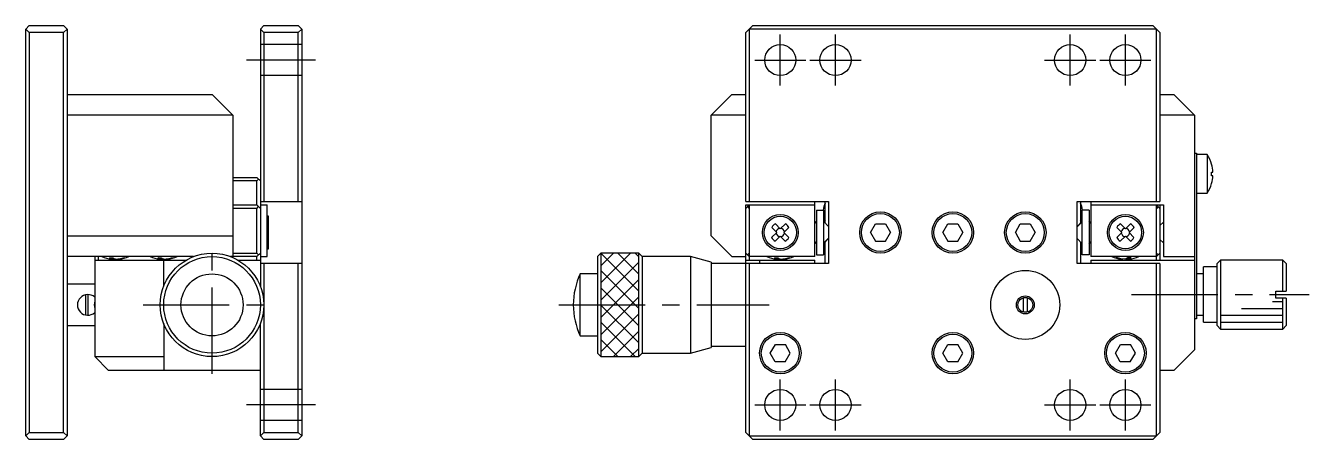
# Model space of a CAD drawing. Extents: x -26 to 399, y 33 to 264.
# Drawn here: x 213 to 399, y 142.6 to 202.6 of the extents above; entities that cross this region are included whole.
import ezdxf

# ---------------------------------------------------------------- set-up
doc = ezdxf.new("R2010")
doc.units = 0
doc.header["$LTSCALE"] = 10
doc.linetypes.add('CENTER', pattern=[2, 1.25, -0.25, 0.25, -0.25])
doc.linetypes.add('DASHED', pattern=[3.5, 2, -1.5])
doc.layers.get('0').update_dxf_attribs({"linetype": 'CONTINUOUS'})
doc.layers.add('CENTER', color=1, linetype='CENTER')

msp = doc.modelspace()

# ---------------------------------------------------------------- linework, layer by layer
at = {"color": 7, "linetype": 'CONTINUOUS'}
for p, q in [((213.515047, 202.584757), (213.015047, 202.084757)), ((213.015047, 143.084757), (213.015047, 202.084757)), ((213.015047, 202.084757), (213.515047, 201.584757)), ((213.515047, 202.584757), (218.515047, 202.584757)), ((213.515047, 201.584757), (213.515047, 143.584757)), ((218.515047, 201.584757), (213.515047, 201.584757)), ((219.015047, 202.084757), (218.515047, 202.584757)), ((218.515047, 201.584757), (219.015047, 202.084757)), ((218.515047, 143.584757), (218.515047, 201.584757)), ((219.015047, 202.084757), (219.015047, 143.084757)), ((247.515047, 202.584757), (247.015047, 202.084757)), ((247.515047, 201.584757), (247.015047, 202.084757)), ((247.015047, 202.084757), (247.015047, 164.77734)), ((247.515047, 202.584757), (252.515047, 202.584757)), ((247.515047, 201.584757), (247.515047, 177.084757)), ((252.515047, 201.584757), (247.515047, 201.584757)), ((253.015047, 202.084757), (252.515047, 202.584757)), ((253.015047, 202.084757), (252.515047, 201.584757)), ((252.515047, 177.084757), (252.515047, 201.584757)), ((253.015047, 202.084757), (253.015047, 143.084757)), ((317.350027, 201.584757), (318.350027, 202.584757)), ((317.350027, 177.084757), (317.350027, 201.584757)), ((317.850027, 202.084757), (317.850027, 177.084757)), ((376.850027, 202.084757), (317.850027, 202.084757)), ((318.350027, 202.584757), (376.350027, 202.584757)), ((377.350027, 201.584757), (376.350027, 202.584757)), ((376.850027, 177.084757), (376.850027, 202.084757)), ((377.350027, 201.584757), (377.350027, 177.084757)), ((219.015047, 192.584757), (240.015047, 192.584757)), ((243.015047, 189.584757), (240.015047, 192.584757)), ((312.350027, 189.584757), (315.350027, 192.584757)), ((315.350027, 192.584757), (317.350027, 192.584757)), ((377.350027, 192.584757), (379.350027, 192.584757)), ((379.350027, 192.584757), (382.350027, 189.584757)), ((243.015047, 189.584757), (219.015047, 189.584757)), ((243.015047, 189.584757), (243.015047, 169.084757)), ((317.350027, 189.584757), (312.350027, 189.584757)), ((312.350027, 172.084757), (312.350027, 189.584757)), ((382.350027, 189.584757), (377.350027, 189.584757)), ((382.350027, 189.584757), (382.350027, 155.584757)), ((382.350027, 184.084757), (382.650027, 184.084757)), ((382.650027, 184.084757), (382.650027, 160.084757)), ((384.19249, 183.884757), (382.650027, 183.884757)), ((384.19249, 183.884757), (384.19249, 178.284757)), ((384.843232, 182.483896), (384.8494, 182.486905)), ((243.015047, 180.584757), (246.515047, 180.584757)), ((246.515047, 180.584757), (247.015047, 180.084757)), ((384.843232, 181.344757), (385.036489, 181.344757)), ((384.843232, 180.824757), (384.843232, 181.344757)), ((385.036489, 180.824757), (384.843232, 180.824757)), ((246.515047, 180.084757), (243.015047, 180.084757)), ((246.515047, 180.084757), (246.765047, 180.334757)), ((246.515047, 176.584757), (246.515047, 180.084757)), ((384.8494, 179.682609), (384.843232, 179.685618)), ((247.015047, 177.084757), (253.015047, 177.084757)), ((317.350027, 177.084757), (329.350027, 177.084757)), ((327.350027, 169.084757), (327.350027, 177.084757)), ((328.850027, 173.956078), (328.850027, 177.084757)), ((329.350027, 177.084757), (329.350027, 168.084757)), ((365.350027, 168.084757), (365.350027, 177.084757)), ((365.350027, 177.084757), (377.350027, 177.084757)), ((365.850027, 177.084757), (365.850027, 173.956078)), ((367.350027, 177.084757), (367.350027, 169.084757)), ((382.650027, 178.284757), (384.19249, 178.284757)), ((243.015047, 176.584757), (246.515047, 176.584757)), ((246.515047, 176.084757), (243.015047, 176.084757)), ((246.515047, 176.584757), (247.015047, 176.084757)), ((246.515047, 176.084757), (246.765047, 176.334757)), ((246.515047, 169.584757), (246.515047, 176.084757)), ((247.015047, 176.584757), (248.015047, 176.584757)), ((248.015047, 169.084757), (248.015047, 176.584757)), ((248.215047, 174.934757), (248.015047, 174.934757)), ((248.215047, 170.234757), (248.215047, 174.934757)), ((317.350027, 143.584757), (317.350027, 176.584757)), ((317.350027, 176.584757), (327.350027, 176.584757)), ((317.350027, 176.084757), (317.850027, 176.584757)), ((317.600027, 176.334757), (317.850027, 176.084757)), ((317.850027, 176.584757), (317.850027, 168.584757)), ((327.600027, 175.834757), (327.600027, 169.334757)), ((327.600027, 175.834757), (328.600027, 175.834757)), ((328.600027, 175.834757), (328.600027, 169.334757)), ((367.100027, 175.834757), (366.100027, 175.834757)), ((366.100027, 169.334757), (366.100027, 175.834757)), ((367.100027, 175.834757), (367.100027, 169.334757)), ((367.350027, 176.584757), (377.850027, 176.584757)), ((376.850027, 168.584757), (376.850027, 176.584757)), ((377.350027, 176.084757), (376.850027, 176.584757)), ((377.100027, 176.334757), (376.850027, 176.084757)), ((377.350027, 176.584757), (377.350027, 168.584757)), ((377.850027, 176.584757), (377.850027, 169.084757)), ((321.104694, 173.327485), (321.826797, 172.5902)), ((322.355471, 173.107988), (321.633368, 173.845273)), ((323.092755, 173.83009), (322.355471, 173.107988)), ((322.873258, 172.579314), (323.610541, 173.301419)), ((327.600027, 174.206077), (327.350027, 173.956077)), ((327.350027, 173.885366), (327.600027, 174.135366)), ((329.350028, 173.456078), (328.600029, 174.206077)), ((335.406652, 172.584757), (336.12834, 173.834757)), ((336.12834, 173.834757), (337.571715, 173.834757)), ((337.571715, 173.834757), (338.293403, 172.584757)), ((345.906652, 172.584757), (346.62834, 173.834757)), ((346.62834, 173.834757), (348.071715, 173.834757)), ((348.071715, 173.834757), (348.793403, 172.584757)), ((356.406652, 172.584757), (357.12834, 173.834757)), ((357.12834, 173.834757), (358.571715, 173.834757)), ((358.571715, 173.834757), (359.293403, 172.584757)), ((366.100025, 174.206077), (365.350026, 173.456078)), ((366.100025, 174.135366), (365.350027, 173.385368)), ((367.350027, 173.956077), (367.100027, 174.206077)), ((371.104694, 173.327485), (371.826797, 172.5902)), ((372.355471, 173.107988), (371.633368, 173.845273)), ((373.092755, 173.83009), (372.355471, 173.107988)), ((372.873258, 172.579314), (373.610541, 173.301419)), ((377.850027, 174.084757), (377.350027, 173.584757)), ((219.015047, 172.084757), (243.015047, 172.084757)), ((312.350027, 172.084757), (315.350027, 169.084757)), ((321.826797, 172.5902), (321.089512, 171.868098)), ((321.607296, 171.339427), (322.344584, 172.061526)), ((322.344584, 172.061526), (323.066687, 171.324242)), ((323.595361, 171.842029), (322.873258, 172.579314)), ((327.350028, 171.213437), (327.600027, 170.963438)), ((329.350027, 171.784147), (328.600029, 171.034148)), ((328.600029, 170.963438), (329.350028, 171.713436)), ((328.850027, 168.084757), (328.850027, 171.213437)), ((335.406652, 172.584757), (336.12834, 171.334757)), ((336.12834, 171.334757), (337.571715, 171.334757)), ((337.571715, 171.334757), (338.293403, 172.584757)), ((345.906652, 172.584757), (346.62834, 171.334757)), ((346.62834, 171.334757), (348.071715, 171.334757)), ((348.071715, 171.334757), (348.793403, 172.584757)), ((356.406652, 172.584757), (357.12834, 171.334757)), ((357.12834, 171.334757), (358.571715, 171.334757)), ((358.571715, 171.334757), (359.293403, 172.584757)), ((365.350028, 171.713438), (366.100025, 170.963438)), ((365.850027, 171.213437), (365.850027, 168.084757)), ((367.100027, 171.034148), (367.350027, 171.284148)), ((367.100027, 170.963438), (367.350027, 171.213438)), ((371.826797, 172.5902), (371.089512, 171.868098)), ((371.607296, 171.339427), (372.344584, 172.061526)), ((372.344584, 172.061526), (373.066687, 171.324242)), ((373.595361, 171.842029), (372.873258, 172.579314)), ((377.350027, 171.584757), (377.850027, 171.084757)), ((243.015047, 169.584757), (246.515047, 169.584757)), ((246.765047, 169.334757), (246.515047, 169.584757)), ((247.015047, 169.584757), (246.515047, 169.084757)), ((248.015047, 170.234757), (248.215047, 170.234757)), ((296.350027, 169.584757), (295.850027, 169.084757)), ((296.350027, 169.584757), (296.350027, 154.584757)), ((301.850027, 169.584757), (296.350027, 169.584757)), ((302.350027, 169.084757), (301.850027, 169.584757)), ((301.850027, 154.584757), (301.850027, 169.584757)), ((317.850027, 169.084757), (317.350027, 169.584757)), ((317.850027, 169.584757), (317.600027, 169.334757)), ((327.600027, 169.334757), (328.600027, 169.334757)), ((367.100027, 169.334757), (366.100027, 169.334757)), ((376.850027, 169.584757), (377.100027, 169.334757)), ((376.850027, 169.084757), (377.350027, 169.584757)), ((237.322465, 169.084757), (219.015047, 169.084757)), ((223.015047, 169.084757), (223.015047, 154.584757)), ((223.015047, 168.584757), (236.27339, 168.584757)), ((223.515047, 169.084757), (223.515047, 168.584757)), ((225.171126, 168.891553), (225.639116, 168.891553)), ((225.416973, 168.761864), (225.171126, 168.891553)), ((225.667711, 168.698296), (225.416973, 168.761864)), ((225.418621, 168.720457), (225.667711, 168.698296)), ((225.639116, 168.891553), (225.884963, 168.761864)), ((225.667711, 168.698296), (225.667711, 168.872891)), ((225.894394, 168.698296), (225.667711, 168.717828)), ((225.884963, 168.761864), (226.135701, 168.698296)), ((225.894394, 168.698296), (225.894394, 168.758243)), ((226.015047, 168.720457), (225.894394, 168.698296)), ((226.135701, 168.698296), (226.65335, 168.761864)), ((226.611474, 168.720457), (226.362384, 168.698296)), ((226.362384, 168.698296), (226.362384, 168.717828)), ((227.002926, 168.786988), (226.611474, 168.720457)), ((226.65335, 168.761864), (227.160904, 168.891553)), ((227.387587, 168.891553), (227.002926, 168.786988)), ((227.160904, 168.891553), (227.387587, 168.891553)), ((232.171126, 168.891553), (232.639116, 168.891553)), ((232.416973, 168.761864), (232.171126, 168.891553)), ((232.667711, 168.698296), (232.416973, 168.761864)), ((232.418621, 168.720457), (232.667711, 168.698296)), ((232.639116, 168.891553), (232.884963, 168.761864)), ((232.667711, 168.698296), (232.667711, 168.872891)), ((232.894394, 168.698296), (232.667711, 168.717828)), ((232.884963, 168.761864), (233.135701, 168.698296)), ((232.894394, 168.698296), (232.894394, 168.758243)), ((233.015047, 168.720457), (232.894394, 168.698296)), ((233.015047, 164.77734), (233.015047, 168.584757)), ((233.135701, 168.698296), (233.65335, 168.761864)), ((233.611474, 168.720457), (233.362384, 168.698296)), ((233.362384, 168.698296), (233.362384, 168.717828)), ((234.002926, 168.786988), (233.611474, 168.720457)), ((233.65335, 168.761864), (234.160904, 168.891553)), ((234.387587, 168.891553), (234.002926, 168.786988)), ((234.160904, 168.891553), (234.387587, 168.891553)), ((246.515047, 169.084757), (242.70763, 169.084757)), ((243.756705, 168.584757), (247.015047, 168.584757)), ((246.515047, 168.584757), (246.515047, 169.084757)), ((247.015047, 169.084757), (248.015047, 169.084757)), ((253.015047, 168.084757), (247.015047, 168.084757)), ((247.515047, 168.084757), (247.515047, 143.584757)), ((252.515047, 143.584757), (252.515047, 168.084757)), ((295.850027, 169.084757), (295.850027, 155.084757)), ((309.350027, 169.084757), (302.350027, 169.084757)), ((302.350027, 169.084757), (302.350027, 155.084757)), ((312.350027, 168.284757), (309.350027, 169.084757)), ((309.350027, 169.084757), (309.350027, 155.084757)), ((312.350027, 168.284757), (312.350027, 155.884757)), ((329.350027, 168.084757), (312.350027, 168.084757)), ((315.350027, 169.084757), (317.350027, 169.084757)), ((317.350027, 168.584757), (327.350027, 168.584757)), ((327.350027, 169.084757), (317.850027, 169.084757)), ((317.850027, 168.084757), (317.850027, 143.084757)), ((319.350027, 168.584757), (319.350027, 168.084757)), ((321.506106, 168.891553), (321.974096, 168.891553)), ((321.751953, 168.761864), (321.506106, 168.891553)), ((322.002691, 168.698296), (321.751953, 168.761864)), ((321.753601, 168.720457), (322.002691, 168.698296)), ((321.974096, 168.891553), (322.219943, 168.761864)), ((322.002691, 168.698296), (322.002691, 168.872891)), ((322.229374, 168.698296), (322.002691, 168.717828)), ((322.219943, 168.761864), (322.470681, 168.698296)), ((322.229374, 168.698296), (322.229374, 168.758243)), ((322.350027, 168.720457), (322.229374, 168.698296)), ((322.470681, 168.698296), (322.98833, 168.761864)), ((322.946454, 168.720457), (322.697364, 168.698296)), ((322.697364, 168.698296), (322.697364, 168.717828)), ((323.337906, 168.786988), (322.946454, 168.720457)), ((322.98833, 168.761864), (323.495884, 168.891553)), ((323.722567, 168.891553), (323.337906, 168.786988)), ((323.495884, 168.891553), (323.722567, 168.891553)), ((327.350027, 168.084757), (327.350027, 168.584757)), ((377.350027, 168.084757), (365.350027, 168.084757)), ((376.850027, 169.084757), (367.350027, 169.084757)), ((367.350027, 168.584757), (367.350027, 168.084757)), ((367.350027, 168.584757), (382.350027, 168.584757)), ((371.204171, 168.891553), (370.977487, 168.891553)), ((370.977487, 168.891553), (371.362149, 168.786988)), ((371.711725, 168.761864), (371.204171, 168.891553)), ((371.362149, 168.786988), (371.753601, 168.720457)), ((372.229374, 168.698296), (371.711725, 168.761864)), ((371.753601, 168.720457), (372.002691, 168.698296)), ((372.002691, 168.698296), (372.002691, 168.717828)), ((372.480111, 168.761864), (372.229374, 168.698296)), ((372.350027, 168.720457), (372.470681, 168.698296)), ((372.470681, 168.698296), (372.470681, 168.758243)), ((372.470681, 168.698296), (372.697364, 168.717828)), ((372.725959, 168.891553), (372.480111, 168.761864)), ((372.697364, 168.698296), (372.697364, 168.872891)), ((372.697364, 168.698296), (372.948101, 168.761864)), ((372.946454, 168.720457), (372.697364, 168.698296)), ((373.193949, 168.891553), (372.725959, 168.891553)), ((372.948101, 168.761864), (373.193949, 168.891553)), ((376.850027, 143.084757), (376.850027, 168.084757)), ((377.350027, 168.084757), (377.350027, 143.584757)), ((377.850027, 169.084757), (382.350027, 169.084757)), ((383.650027, 159.584757), (383.650027, 167.584757)), ((385.650027, 167.584757), (383.650027, 167.584757)), ((386.150027, 168.584757), (385.650027, 168.084757)), ((385.650027, 159.084757), (385.650027, 168.084757)), ((395.150027, 168.584757), (386.150027, 168.584757)), ((386.150027, 168.584757), (386.150027, 158.584757)), ((395.150027, 164.084757), (395.150027, 168.584757)), ((395.650027, 168.084757), (395.150027, 168.584757)), ((395.650027, 168.084757), (395.650027, 164.084757)), ((293.350027, 157.584757), (293.350027, 166.584757)), ((295.850027, 166.584757), (293.350027, 166.584757)), ((383.650027, 166.584757), (382.650027, 166.584757)), ((223.015047, 165.084757), (219.015047, 165.084757)), ((394.150027, 163.084757), (394.150027, 164.084757)), ((394.150027, 164.084757), (395.650027, 164.084757)), ((221.715047, 160.61521), (221.715047, 163.554118)), ((222.015047, 163.534757), (221.966152, 163.583652)), ((222.015047, 163.534757), (222.015047, 160.634757)), ((357.54753, 163.116468), (357.54753, 161.053042)), ((358.14753, 161.051544), (358.14753, 163.117875)), ((395.650027, 163.084757), (394.150027, 163.084757)), ((395.150027, 158.584757), (395.150027, 163.084757)), ((395.650027, 163.084757), (395.650027, 159.084757)), ((221.966114, 160.585824), (222.015047, 160.634757)), ((382.650027, 160.084757), (382.350027, 160.084757)), ((382.650027, 160.584757), (383.650027, 160.584757)), ((219.015047, 159.084757), (223.015047, 159.084757)), ((233.015047, 159.392175), (233.015047, 152.584757)), ((247.015047, 143.084757), (247.015047, 159.392175)), ((383.650027, 159.584757), (385.650027, 159.584757)), ((385.650027, 159.084757), (386.150027, 158.584757)), ((386.150027, 158.584757), (395.150027, 158.584757)), ((395.150027, 158.584757), (395.650027, 159.084757)), ((293.350027, 157.584757), (295.850027, 157.584757)), ((320.906711, 155.097829), (321.63969, 156.341242)), ((321.63969, 156.341242), (323.083006, 156.32817)), ((323.793344, 155.071685), (323.083006, 156.32817)), ((345.906711, 155.097829), (346.63969, 156.341242)), ((346.63969, 156.341242), (348.083006, 156.32817)), ((348.793344, 155.071685), (348.083006, 156.32817)), ((370.906711, 155.097829), (371.63969, 156.341242)), ((371.63969, 156.341242), (373.083006, 156.32817)), ((373.793344, 155.071685), (373.083006, 156.32817)), ((223.015047, 154.584757), (233.015047, 154.584757)), ((223.015047, 154.584757), (225.015047, 152.584757)), ((295.850027, 155.084757), (296.350027, 154.584757)), ((296.350027, 154.584757), (301.850027, 154.584757)), ((301.850027, 154.584757), (302.350027, 155.084757)), ((302.350027, 155.084757), (309.350027, 155.084757)), ((309.350027, 155.084757), (312.350027, 155.884757)), ((312.350027, 156.084757), (317.350027, 156.084757)), ((321.617048, 153.841344), (320.906711, 155.097829)), ((323.060365, 153.828272), (323.793344, 155.071685)), ((346.617048, 153.841344), (345.906711, 155.097829)), ((348.060365, 153.828272), (348.793344, 155.071685)), ((371.617048, 153.841344), (370.906711, 155.097829)), ((373.060365, 153.828272), (373.793344, 155.071685)), ((379.350027, 152.584757), (382.350027, 155.584757)), ((247.015047, 152.584757), (225.015047, 152.584757)), ((323.060365, 153.828272), (321.617048, 153.841344)), ((348.060365, 153.828272), (346.617048, 153.841344)), ((373.060365, 153.828272), (371.617048, 153.841344)), ((379.350027, 152.584757), (377.350027, 152.584757)), ((213.515047, 143.584757), (213.015047, 143.084757)), ((213.515047, 143.584757), (218.515047, 143.584757)), ((219.015047, 143.084757), (218.515047, 143.584757)), ((247.015047, 143.084757), (247.515047, 143.584757)), ((247.515047, 143.584757), (252.515047, 143.584757)), ((252.515047, 143.584757), (253.015047, 143.084757)), ((318.350027, 142.584757), (317.350027, 143.584757)), ((376.350027, 142.584757), (377.350027, 143.584757)), ((213.015047, 143.084757), (213.515047, 142.584757)), ((218.515047, 142.584757), (213.515047, 142.584757)), ((218.515047, 142.584757), (219.015047, 143.084757)), ((247.015047, 143.084757), (247.515047, 142.584757)), ((252.515047, 142.584757), (247.515047, 142.584757)), ((252.515047, 142.584757), (253.015047, 143.084757)), ((317.850027, 143.084757), (376.850027, 143.084757)), ((376.350027, 142.584757), (318.350027, 142.584757))]:
    msp.add_line(p, q, dxfattribs=at)
at = {"color": 3, "linetype": 'DASHED'}
for p, q in [((253.015047, 199.834757), (247.015047, 199.834757)), ((253.015047, 195.334757), (247.015047, 195.334757)), ((301.850027, 169.584757), (296.350027, 169.584757)), ((296.350027, 169.584757), (296.350027, 154.584757)), ((301.850027, 154.584757), (301.850027, 169.584757)), ((296.350027, 154.584757), (301.850027, 154.584757)), ((253.015047, 149.834757), (247.015047, 149.834757)), ((253.015047, 145.334757), (247.015047, 145.334757))]:
    msp.add_line(p, q, dxfattribs=at)
at = {"color": 3, "linetype": 'CONTINUOUS'}
for p, q in [((296.350027, 167.765298), (298.169487, 169.584757)), ((296.350027, 165.265298), (300.669487, 169.584757)), ((296.350027, 169.565188), (301.850027, 164.065188)), ((298.830458, 169.584757), (301.850027, 166.565188)), ((301.330458, 169.584757), (301.850027, 169.065188)), ((296.350027, 162.765298), (301.850027, 168.265298)), ((296.350027, 167.065188), (301.850027, 161.565188)), ((296.350027, 160.265298), (301.850027, 165.765298)), ((296.350027, 164.565188), (301.850027, 159.065188)), ((296.350027, 157.765298), (301.850027, 163.265298)), ((296.350027, 162.065188), (301.850027, 156.565188)), ((393.650027, 162.584757), (395.150027, 162.584757)), ((296.350027, 155.265298), (301.850027, 160.765298)), ((386.150027, 160.584757), (395.150027, 160.584757)), ((389.150027, 161.584757), (395.150027, 161.584757)), ((296.350027, 159.565188), (301.330458, 154.584757)), ((298.169487, 154.584757), (301.850027, 158.265298)), ((386.150027, 159.584757), (395.150027, 159.584757)), ((296.350027, 157.065188), (298.830458, 154.584757)), ((300.669487, 154.584757), (301.850027, 155.765298))]:
    msp.add_line(p, q, dxfattribs=at)
at = {"color": 7, "linetype": 'CONTINUOUS'}
for centre, radius in [((322.350027, 197.584757), 2.25), ((330.350027, 197.584757), 2.25), ((364.350027, 197.584757), 2.25), ((372.350027, 197.584757), 2.25), ((322.350027, 172.584757), 2.6), ((322.350027, 172.584757), 2.35), ((336.850027, 172.584757), 3), ((336.850027, 172.584757), 2.75), ((347.350027, 172.584757), 3), ((347.350027, 172.584757), 2.75), ((357.850027, 172.584757), 3), ((357.850027, 172.584757), 2.75), ((372.350027, 172.584757), 2.6), ((372.350027, 172.584757), 2.35), ((240.015047, 162.084757), 7.5), ((240.015047, 162.084757), 7), ((240.015047, 162.084757), 4.5), ((357.850027, 162.084757), 5), ((357.850027, 162.084757), 1.075), ((322.350027, 155.084757), 3), ((322.350027, 155.084757), 2.75), ((347.350027, 155.084757), 3), ((347.350027, 155.084757), 2.75), ((372.350027, 155.084757), 3), ((372.350027, 155.084757), 2.75), ((322.350027, 147.584757), 2.25), ((330.350027, 147.584757), 2.25), ((364.350027, 147.584757), 2.25), ((372.350027, 147.584757), 2.25)]:
    msp.add_circle(centre, radius, dxfattribs=at)
at = {"color": 3, "linetype": 'CONTINUOUS'}
msp.add_circle((357.850027, 162.084757), 1.3, dxfattribs=at)
at = {"color": 7, "linetype": 'CONTINUOUS'}
for centre, radius, start, end in [((380.050027, 181.084757), 5, 16.285843, 34.055798), ((380.050027, 181.084757), 4.993235, 2.984767, 16.272555), ((380.050027, 181.084757), 4.993235, 343.727445, 357.015233), ((380.050027, 181.084757), 5, 325.944202, 343.714157), ((331.350027, 175.584757), 2.8, 153.234499, 174.877484), ((363.350027, 175.584757), 2.8, 5.122516, 26.765501), ((331.350027, 175.584757), 2.8, 190.844073, 206.765501), ((363.350027, 175.584757), 2.8, 333.234499, 349.155927), ((322.350027, 172.584757), 1.45, 119.620162, 149.187766), ((322.350027, 172.584757), 0.596468, 96.064581, 172.743346), ((322.350027, 172.584757), 0.596468, 6.064581, 82.743346), ((322.350027, 172.584757), 1.45, 29.620162, 59.187766), ((372.350027, 172.584757), 1.45, 119.620162, 149.187766), ((372.350027, 172.584757), 0.596468, 96.064581, 172.743346), ((372.350027, 172.584757), 0.596468, 6.064581, 82.743346), ((372.350027, 172.584757), 1.45, 29.620162, 59.187766), ((322.350027, 172.584757), 1.45, 209.620162, 239.187766), ((322.350027, 172.584757), 0.596468, 186.064581, 262.743346), ((322.350027, 172.584757), 0.596468, 276.064581, 352.743346), ((322.350027, 172.584757), 1.45, 299.620162, 329.187766), ((372.350027, 172.584757), 1.45, 209.620162, 239.187766), ((372.350027, 172.584757), 0.596468, 186.064581, 262.743346), ((372.350027, 172.584757), 0.596468, 276.064581, 352.743346), ((372.350027, 172.584757), 1.45, 299.620162, 329.187766), ((226.015047, 173.684757), 5, 246.926082, 263.149143), ((226.015047, 173.684757), 5, 276.850857, 293.073918), ((233.015047, 173.684757), 5, 246.926082, 263.149143), ((233.015047, 173.684757), 5, 276.850857, 293.073918), ((322.350027, 173.684757), 5, 246.926082, 263.149143), ((322.350027, 173.684757), 5, 276.850857, 293.073918), ((372.350027, 173.684757), 5, 246.926082, 263.149143), ((372.350027, 173.684757), 5, 276.850857, 293.073918), ((303.349712, 162.001494), 11, 155.376083, 179.566302), ((222.015047, 162.084757), 1.5, 48.176939, 311.820927), ((225.699269, 162.091221), 2.75, 167.443139, 192.556861), ((303.349712, 162.168021), 11, 180.433698, 204.623917)]:
    msp.add_arc(centre, radius, start, end, dxfattribs=at)
at = {"layer": 'CENTER', "color": 1, "linetype": 'CENTER'}
for p, q in [((322.350027, 193.884757), (322.350027, 201.284757)), ((330.350027, 193.884757), (330.350027, 201.284757)), ((364.350027, 193.884757), (364.350027, 201.284757)), ((372.350027, 193.884757), (372.350027, 201.284757)), ((255.015047, 197.584757), (245.015047, 197.584757)), ((318.650027, 197.584757), (326.050027, 197.584757)), ((326.650027, 197.584757), (334.050027, 197.584757)), ((360.650027, 197.584757), (368.050027, 197.584757)), ((368.650027, 197.584757), (376.050027, 197.584757)), ((240.015047, 152.084757), (240.015047, 172.084757)), ((230.015047, 162.084757), (250.015047, 162.084757)), ((290.250027, 162.084757), (320.750027, 162.084757)), ((373.250027, 163.584757), (399.000027, 163.584757)), ((322.350027, 143.884757), (322.350027, 151.284757)), ((330.350027, 143.884757), (330.350027, 151.284757)), ((364.350027, 143.884757), (364.350027, 151.284757)), ((372.350027, 143.884757), (372.350027, 151.284757)), ((255.015047, 147.584757), (245.015047, 147.584757)), ((318.650027, 147.584757), (326.050027, 147.584757)), ((326.650027, 147.584757), (334.050027, 147.584757)), ((360.650027, 147.584757), (368.050027, 147.584757)), ((368.650027, 147.584757), (376.050027, 147.584757))]:
    msp.add_line(p, q, dxfattribs=at)

doc.saveas('drawing.dxf')
